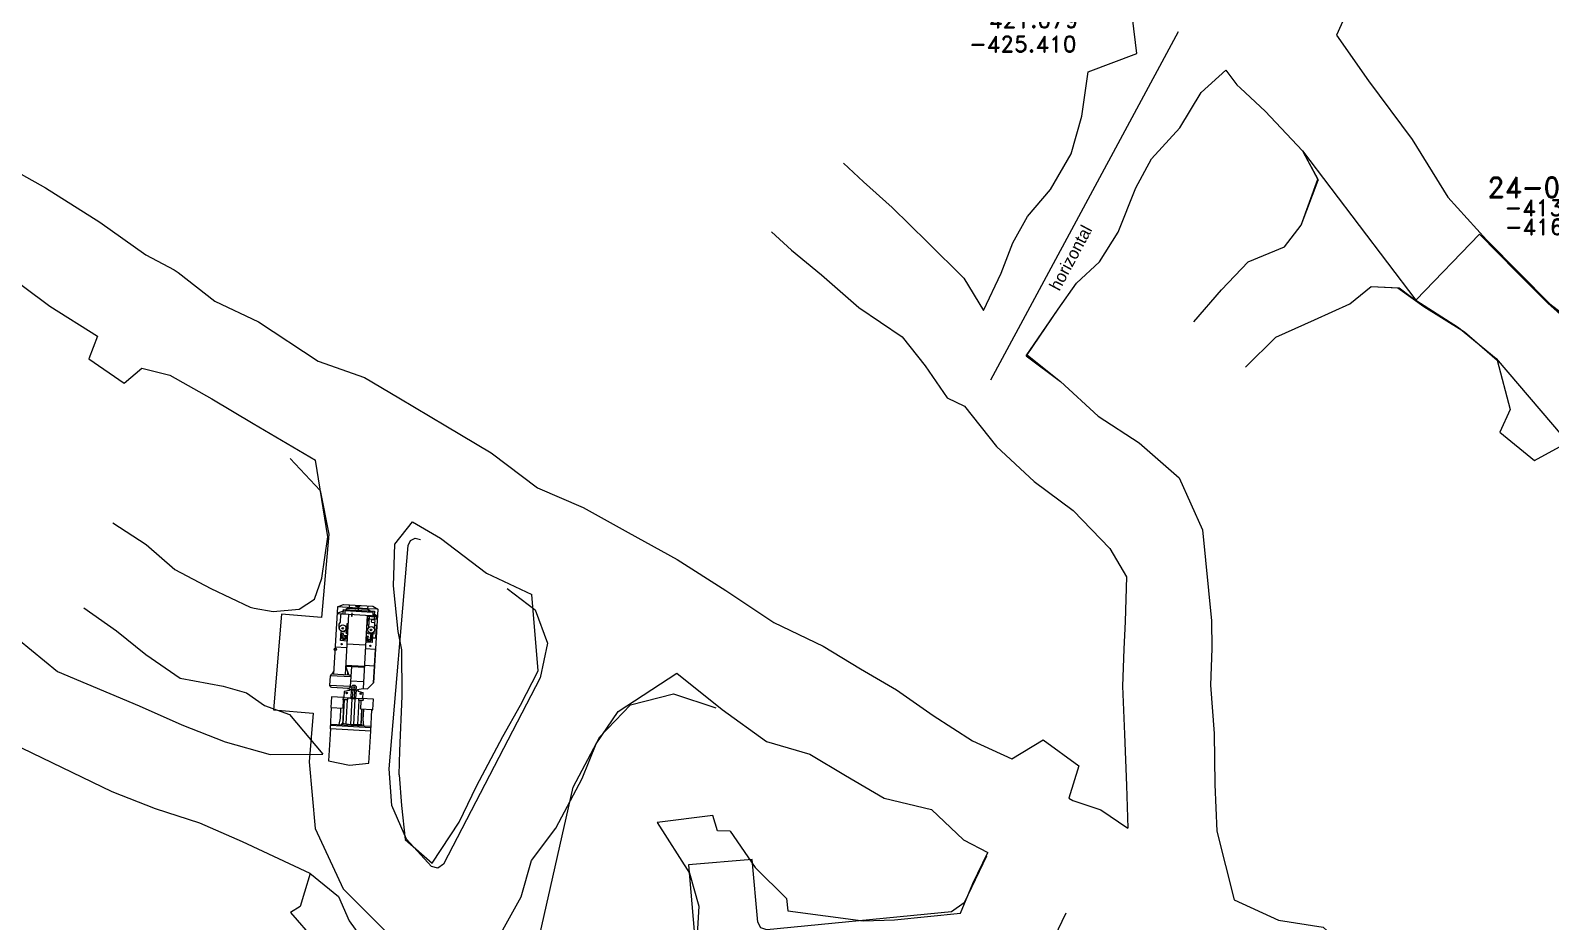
# Model space of a CAD drawing. Extents: x -47776 to 11079, y 0 to 10209.
# Drawn here: x 10614.3 to 10709.2, y 9837.6 to 9893.2 of the extents above; entities that cross this region are included whole.
import ezdxf
from ezdxf.enums import TextEntityAlignment as Align

# ---------------------------------------------------------------- set-up
doc = ezdxf.new("R2010")
doc.units = 0
doc.header["$MEASUREMENT"] = 0
doc.header["$PDMODE"] = 34
doc.header["$PDSIZE"] = 0.5
for name, color, linetype in [('CF-480-7855-EW-SCR', 226, 'Continuous'), ('F-480-7606-W-SCR', 5, 'Continuous'), ('PROYECTOS', 7, 'Continuous'), ('R-480-7804-NW-FIC', 240, 'Continuous'), ('SCOPP-', 5, 'Continuous'), ('TALLER-480-6-SCR', 4, 'Continuous')]:
    doc.layers.add(name, color=color, linetype=linetype)
doc.styles.add('ROMAND', font='ROMAND.SHX')
doc.styles.add('ROMANS', font='ROMANS.SHX', dxfattribs={"width": 2.5})

# ---------------------------------------------------------------- blocks, each defined once
blk = doc.blocks.new('F2')
at = {"lineweight": 0}
blk.add_point((0, 0), dxfattribs=at)
at = {"lineweight": 0, "style": 'ROMAND'}
for tag, height, p in [('NOMBRE', 1.25, (0.201, 6.617)), ('CIELO', 1, (0.136, 4.616)), ('PISO', 1, (0.136, 3.247))]:
    blk.add_attdef(tag, text='', height=height, dxfattribs=at).set_placement(p, align=Align.CENTER)
at = {"lineweight": 0, "style": 'ROMANS', "flags": 1}
for tag, p in [('MINA', (-0.074, -3.255)), ('LOCALIZACION', (-0.074, -4.928)), ('ESTRUCTURA', (-0.074, -6.618)), ('NIVEL', (-0.074, -8.29)), ('OBRA', (-0.074, -10.121)), ('FECHA', (-0.074, -11.793)), ('ATRAS', (-0.074, -13.483)), ('TOPOGRAFO', (2.675, -15.297))]:
    blk.add_attdef(tag, text='', height=1.25, dxfattribs=at).set_placement(p, align=Align.CENTER)

msp = doc.modelspace()

# ---------------------------------------------------------------- linework, layer by layer
at = {"color": 1, "linetype": 'Continuous', "lineweight": 0, "flags": 128}
for points, elevation in [([(10674.232, 9871.364), (10685.951, 9893.083)], -415.002), ([(10693.689, 9885.648), (10700.762, 9876.327)], -411.199)]:
    msp.add_lwpolyline(points, dxfattribs=dict(at, elevation=elevation))
at = {"color": 2, "linetype": 'Continuous', "lineweight": 0, "flags": 128}
msp.add_lwpolyline([(10704.738, 9880.442), (10700.762, 9876.327), (10703.413, 9874.625), (10705.779, 9872.685), (10710.607, 9867.01), (10714.394, 9871.55), (10712.169, 9872.78), (10710.938, 9874.388), (10708.998, 9876.138), (10707.057, 9878.077)], close=True, dxfattribs=at)
at = {"linetype": 'Continuous', "lineweight": 0, "flags": 128}
msp.add_lwpolyline([(10630.52, 9866.457), (10630.52, 9866.457)], dxfattribs=at)
at = {"layer": 'CF-480-7855-EW-SCR', "color": 5, "linetype": 'Continuous', "lineweight": 0, "elevation": -411.11, "flags": 128}
msp.add_lwpolyline([(10631.768, 9840.573), (10631.42, 9839.402), (10631.142, 9838.501), (10630.555, 9838.127), (10632.058, 9836.386), (10632.775, 9836.608), (10633.642, 9836.828), (10635.052, 9836.725)], dxfattribs=at)
at = {"layer": 'CF-480-7855-EW-SCR', "color": 5, "linetype": 'Continuous', "lineweight": 0}
for points in [[(10599.31, 9893.06, -409.125), (10601.432, 9891.556, -409.898), (10604.768, 9889.34, -410), (10608.016, 9887.759, -409.801), (10611.868, 9885.237, -410.003), (10615.272, 9883.33, -410.105), (10618.659, 9881.201, -410.507), (10621.515, 9879.155, -410.508), (10623.285, 9878.219, -410.609), (10623.543, 9878.065, -410.609), (10623.543, 9878.065, -410.609)], [(10599.31, 9893.06, -413.525), (10601.432, 9891.556, -413.898), (10604.768, 9889.34, -414.1), (10608.016, 9887.759, -414.101), (10611.868, 9885.237, -414.103), (10615.272, 9883.33, -414.005), (10618.659, 9881.201, -414.107), (10621.515, 9879.155, -414.208), (10623.285, 9878.219, -414.209), (10623.543, 9878.065, -414.209), (10623.543, 9878.065, -414.209)], [(10665.06, 9884.868, -412.367), (10666.299, 9883.708, -412.435), (10668.092, 9882.11, -413.348), (10670.292, 9879.938, -412.507), (10672.561, 9877.693, -412.158), (10673.777, 9875.685, -411.779)], [(10665.06, 9884.868, -416.467), (10666.299, 9883.708, -416.435), (10668.092, 9882.11, -416.448), (10670.292, 9879.938, -416.107), (10672.561, 9877.693, -415.858), (10673.777, 9875.685, -415.479)], [(10608.782, 9880.315, -411.089), (10612.308, 9878.344, -410.105), (10615.543, 9875.957, -410.507), (10618.5, 9874.083, -410.508), (10617.96, 9872.67, -410.609), (10620.162, 9871.161, -410.609), (10621.27, 9872.088, -410.41)], [(10608.782, 9880.315, -414.789), (10612.308, 9878.344, -414.005), (10615.543, 9875.957, -414.107), (10618.5, 9874.083, -414.208), (10617.963, 9872.667, -414.209), (10620.171, 9871.161, -414.209), (10621.27, 9872.088, -414.31)], [(10660.563, 9880.6, -412.367), (10661.803, 9879.44, -412.435), (10663.668, 9877.911, -413.348), (10666.013, 9875.876, -412.507), (10668.717, 9874.044, -412.158), (10670.15, 9872.243, -411.779), (10671.508, 9870.232, -411.493)], [(10660.563, 9880.6, -416.467), (10661.803, 9879.44, -416.435), (10663.668, 9877.911, -416.448), (10666.013, 9875.876, -416.107), (10668.717, 9874.044, -415.858), (10670.15, 9872.243, -415.479), (10671.508, 9870.232, -415.393)], [(10623.543, 9878.065, -410.609), (10623.543, 9878.065, -410.609), (10625.821, 9876.271, -410.367), (10628.543, 9874.975, -410.07), (10632.284, 9872.521, -410.045)], [(10623.543, 9878.065, -414.209), (10623.543, 9878.065, -414.209), (10625.821, 9876.271, -414.667), (10628.543, 9874.975, -414.67), (10632.284, 9872.521, -414.445)], [(10632.284, 9872.521, -410.045), (10635.166, 9871.506, -409.797), (10637.312, 9870.231, -410.123), (10640.231, 9868.496, -410.095), (10643.064, 9866.812, -410.262), (10645.951, 9864.631, -410.044), (10648.816, 9863.393, -410.401), (10651.615, 9861.846, -410.763), (10654.671, 9860.147, -411.24), (10657.71, 9858.224, -410.422), (10660.699, 9856.215, -410.504), (10663.771, 9854.738, -411.076)], [(10632.284, 9872.521, -414.445), (10635.166, 9871.506, -413.997), (10637.312, 9870.231, -414.323), (10640.231, 9868.496, -414.395), (10643.064, 9866.812, -414.462), (10645.951, 9864.631, -414.444), (10648.816, 9863.393, -414.501), (10651.615, 9861.846, -414.663), (10654.671, 9860.147, -414.74), (10657.71, 9858.224, -414.922), (10660.699, 9856.215, -415.004), (10663.771, 9854.738, -414.976)], [(10676.448, 9872.861, -414.448), (10676.448, 9872.861, -414.448), (10676.448, 9872.861, -414.448), (10676.448, 9872.861, -414.448), (10678.591, 9871.265, -416.047), (10680.945, 9869.096, -414.876), (10683.506, 9867.424, -414.609), (10686.001, 9865.257, -414.735), (10687.455, 9862.008, -414.731), (10688.018, 9856.337, -414.155)], [(10676.516, 9872.911, -410.648), (10676.516, 9872.911, -410.648), (10676.516, 9872.911, -410.648), (10676.516, 9872.911, -410.648), (10678.591, 9871.265, -410.647), (10680.945, 9869.096, -410.476), (10683.506, 9867.424, -410.809), (10686.001, 9865.257, -410.935), (10687.455, 9862.008, -410.931), (10688.018, 9856.337, -410.155)], [(10621.27, 9872.088, -414.31), (10621.27, 9872.088, -414.31), (10623.026, 9871.651, -414.667), (10625.644, 9870.184, -414.67), (10628.211, 9868.631, -414.673)], [(10621.27, 9872.088, -410.41), (10621.27, 9872.088, -410.41), (10623.026, 9871.651, -410.367), (10625.644, 9870.184, -410.07), (10628.211, 9868.631, -410.073)], [(10671.508, 9870.232, -411.493), (10671.508, 9870.232, -411.493), (10671.508, 9870.232, -411.493), (10672.595, 9869.722, -410.518), (10674.599, 9867.196, -410.647), (10676.953, 9865.027, -410.476), (10679.374, 9863.213, -410.809), (10681.659, 9860.831, -410.935), (10682.713, 9859.069, -410.931), (10682.618, 9856.287, -410.155)], [(10671.508, 9870.232, -415.393), (10671.508, 9870.232, -415.393), (10671.508, 9870.232, -415.393), (10672.595, 9869.722, -415.318), (10674.599, 9867.196, -416.047), (10676.953, 9865.027, -414.876), (10679.374, 9863.213, -414.609), (10681.659, 9860.831, -414.735), (10682.713, 9859.069, -414.731), (10682.618, 9856.287, -414.155)], [(10628.211, 9868.631, -410.073), (10632.1, 9866.349, -409.797)], [(10628.211, 9868.631, -414.673), (10632.1, 9866.349, -413.997)], [(10632.043, 9857.681, -410.6), (10632.5, 9858.993, -410.263), (10632.878, 9861.567, -410.239), (10632.1, 9866.349, -409.797)], [(10632.043, 9857.681, -413.9), (10632.5, 9858.993, -414.163), (10632.878, 9861.567, -414.239), (10632.1, 9866.349, -413.997)], [(10619.473, 9862.44, -408.908), (10621.548, 9861.093, -408.959), (10623.336, 9859.528, -408.807), (10625.57, 9858.338, -408.961), (10628.026, 9857.177, -409.019)], [(10619.473, 9862.44, -413.008), (10621.548, 9861.093, -413.059), (10623.336, 9859.528, -413.007), (10625.57, 9858.338, -412.961), (10628.026, 9857.177, -413.019)], [(10637.27, 9855.662, -410.688), (10636.974, 9858.51, -410.263), (10637.054, 9861.116, -410.239), (10638.17, 9862.503, -410.314)], [(10637.27, 9855.662, -414.088), (10636.974, 9858.51, -414.163), (10637.054, 9861.116, -414.239), (10638.17, 9862.503, -414.314)], [(10638.17, 9862.503, -414.314), (10639.897, 9861.482, -414.462), (10642.783, 9859.302, -414.444), (10645.598, 9857.978, -414.501)], [(10638.17, 9862.503, -410.314), (10639.897, 9861.482, -410.262), (10642.783, 9859.302, -410.044), (10645.598, 9857.978, -410.401)], [(10628.026, 9857.177, -409.019), (10628.28, 9857.119, -410.136), (10629.465, 9856.911, -410.192), (10631.084, 9857.065, -410.433), (10632.043, 9857.681, -410.6)], [(10628.026, 9857.177, -413.019), (10628.28, 9857.119, -414.136), (10629.465, 9856.911, -414.092), (10631.084, 9857.065, -414.033), (10632.043, 9857.681, -413.9)], [(10644.903, 9851.066, -410.097), (10645.991, 9853.205, -410.077), (10645.598, 9857.978, -410.401)], [(10644.903, 9851.066, -414.697), (10645.991, 9853.205, -414.777), (10645.598, 9857.978, -414.501)], [(10611.935, 9856.495, -411.13), (10616.014, 9853.174, -410.881), (10621.108, 9851.017, -411.215), (10623.778, 9849.849, -411.14), (10626.479, 9848.776, -410.966), (10629.271, 9847.989, -410.891), (10632.571, 9848.015, -410.591)], [(10611.935, 9856.495, -414.73), (10616.013, 9853.174, -415.281), (10621.108, 9851.017, -415.215), (10623.778, 9849.849, -415.14), (10626.479, 9848.776, -415.266), (10629.271, 9847.989, -415.091), (10632.571, 9848.015, -413.891)], [(10617.655, 9857.143, -408.908), (10619.697, 9855.702, -408.959), (10621.518, 9854.231, -408.807), (10623.655, 9852.757, -408.961), (10626.338, 9852.259, -409.019)], [(10617.655, 9857.143, -413.008), (10619.697, 9855.702, -413.059), (10621.518, 9854.231, -413.007), (10623.655, 9852.757, -412.961), (10626.338, 9852.259, -413.019)], [(10688.018, 9856.337, -410.155), (10688.034, 9854.607, -410.053), (10687.955, 9852.306, -410.05), (10688.183, 9849.308, -410.546), (10688.212, 9846.108, -411.142), (10688.339, 9843.209, -411.139), (10689.417, 9838.929, -410.886)], [(10688.018, 9856.337, -414.155), (10688.034, 9854.607, -414.253), (10687.955, 9852.306, -414.45), (10688.183, 9849.308, -414.346), (10688.212, 9846.108, -414.342), (10688.339, 9843.209, -414.539), (10689.417, 9838.929, -414.886)], [(10637.324, 9846.716, -409.519), (10637.324, 9846.716, -409.519), (10637.324, 9846.716, -409.519), (10637.367, 9848.216, -410.591), (10637.525, 9851.625, -410.148), (10637.503, 9854.527, -409.611), (10637.27, 9855.662, -410.688)], [(10637.324, 9846.716, -413.919), (10637.324, 9846.716, -413.919), (10637.324, 9846.716, -413.919), (10637.367, 9848.216, -413.891), (10637.525, 9851.625, -413.748), (10637.503, 9854.527, -413.911), (10637.27, 9855.662, -414.088)], [(10682.618, 9856.287, -410.155), (10682.534, 9854.556, -410.053), (10682.455, 9852.256, -410.05), (10682.583, 9849.257, -410.546), (10682.712, 9846.058, -411.142), (10682.78, 9843.402, -411.172)], [(10663.771, 9854.738, -411.076), (10663.771, 9854.738, -411.076), (10666.117, 9853.343, -411.128), (10668.35, 9852.016, -410.95), (10670.652, 9850.414, -411.081), (10673.091, 9848.848, -411.517), (10675.562, 9847.727, -411.444), (10677.504, 9848.895, -411.124), (10679.728, 9847.28, -411.138), (10679.101, 9845.274, -411.646), (10679.358, 9845.121, -411.66), (10681.108, 9844.546, -411.744), (10682.78, 9843.402, -411.172)], [(10663.771, 9854.738, -414.976), (10663.771, 9854.738, -414.976), (10666.117, 9853.343, -415.028), (10668.35, 9852.016, -415.05), (10670.652, 9850.414, -415.181), (10673.091, 9848.848, -415.317), (10675.562, 9847.727, -415.244), (10677.504, 9848.896, -415.324), (10679.728, 9847.28, -415.338), (10679.101, 9845.274, -415.246), (10679.358, 9845.121, -415.26), (10681.108, 9844.546, -415.244), (10682.78, 9843.402, -414.972)], [(10608.328, 9853.032, -411.13), (10613.159, 9848.706, -410.881), (10619.404, 9845.682, -411.215), (10622.105, 9844.61, -411.14), (10624.866, 9843.727, -410.966), (10627.536, 9842.559, -410.891), (10631.761, 9840.579, -409.746)], [(10608.328, 9853.032, -414.73), (10613.159, 9848.706, -415.281), (10619.404, 9845.682, -415.215), (10622.105, 9844.61, -415.14), (10624.866, 9843.727, -415.266), (10627.536, 9842.559, -415.091), (10631.761, 9840.579, -414.146)], [(10654.645, 9853.066, -414.922), (10657.48, 9850.799, -415.004), (10660.246, 9848.806, -414.976)], [(10654.645, 9853.066, -410.422), (10657.48, 9850.799, -410.504), (10660.246, 9848.806, -411.076)], [(10626.338, 9852.259, -409.019), (10627.8, 9851.841, -410.136), (10628.931, 9851.035, -410.192), (10630.487, 9850.492, -410.433), (10632.571, 9848.015, -410.591)], [(10626.338, 9852.259, -413.019), (10627.8, 9851.841, -414.136), (10628.931, 9851.035, -414.092), (10630.487, 9850.492, -414.033), (10632.571, 9848.015, -413.891)], [(10639.389, 9841.22, -409.76), (10641.071, 9843.765, -410.243), (10642.151, 9846.022, -410.112), (10643.788, 9849.115, -410.069), (10644.903, 9851.066, -410.097)], [(10639.389, 9841.22, -414.26), (10641.071, 9843.765, -414.743), (10642.151, 9846.022, -414.712), (10643.788, 9849.115, -414.569), (10644.903, 9851.066, -414.697)], [(10660.246, 9848.806, -414.976), (10660.246, 9848.806, -414.976), (10662.949, 9848.014, -415.028), (10665.181, 9846.686, -415.05), (10667.585, 9845.257, -415.181), (10670.535, 9844.55, -415.317), (10672.547, 9842.656, -415.244), (10674.058, 9841.874, -415.324)], [(10660.246, 9848.806, -411.076), (10660.246, 9848.806, -411.076), (10662.949, 9848.014, -411.128), (10665.181, 9846.686, -410.95), (10667.585, 9845.257, -411.081), (10670.535, 9844.55, -411.517), (10672.547, 9842.656, -411.444), (10674.058, 9841.874, -411.124)], [(10644.946, 9839.114, -410.072), (10645.579, 9841.38, -410.243), (10647.101, 9843.403, -410.112), (10648.738, 9846.497, -410.069), (10649.628, 9848.664, -410.097)], [(10644.946, 9839.114, -414.472), (10645.579, 9841.38, -414.743), (10647.101, 9843.403, -414.712), (10648.738, 9846.497, -414.569), (10649.628, 9848.664, -414.697)], [(10637.324, 9846.716, -409.519), (10637.477, 9844.797, -409.612), (10637.696, 9842.694, -409.746), (10639.389, 9841.22, -409.76), (10639.389, 9841.22, -409.76), (10639.389, 9841.22, -409.76), (10639.389, 9841.22, -409.76)], [(10637.324, 9846.716, -413.919), (10637.477, 9844.797, -414.012), (10637.696, 9842.694, -414.146), (10639.389, 9841.22, -414.26), (10639.389, 9841.22, -414.26), (10639.389, 9841.22, -414.26), (10639.389, 9841.22, -414.26)], [(10631.761, 9840.579, -414.146), (10633.549, 9839.139, -414.26), (10634.201, 9837.606, -414.411), (10635.231, 9836.207, -414.563), (10636.233, 9834.472, -414.367)], [(10631.761, 9840.579, -409.746), (10633.549, 9839.139, -409.76), (10634.201, 9837.606, -409.911), (10635.231, 9836.207, -409.763), (10636.233, 9834.472, -410.167)], [(10643.697, 9836.855, -410.167), (10644.946, 9839.114, -410.072)], [(10643.697, 9836.855, -414.467), (10644.946, 9839.114, -414.472)], [(10689.417, 9838.929, -410.886), (10692.193, 9837.646, -410.666), (10694.978, 9837.222, -410.833), (10696.819, 9835.507, -410.6), (10699.549, 9833.143, -410.296), (10701.376, 9830.231, -410.382)], [(10689.417, 9838.929, -414.886), (10692.193, 9837.646, -414.666), (10694.978, 9837.222, -414.933), (10696.819, 9835.507, -414.7), (10699.549, 9833.143, -414.696), (10701.376, 9830.231, -414.882)]]:
    msp.add_polyline3d(points, dxfattribs=at)
at = {"layer": 'F-480-7606-W-SCR', "color": 5, "linetype": 'Continuous', "lineweight": 0}
for points in [[(10675.711, 9908.162, -412.183), (10677.917, 9906.363, -411.915), (10680.92, 9904.229, -412.055), (10684.278, 9902.721, -411.994), (10687.211, 9900.103, -412.037), (10690.245, 9898.076, -412.377), (10693.363, 9895.422, -412.322), (10694.872, 9896.138, -412.035), (10696.469, 9894.347, -412.038), (10695.799, 9892.859, -411.461), (10697.797, 9890.021, -411.199), (10697.797, 9890.021, -411.199), (10697.797, 9890.021, -411.199), (10700.529, 9886.357, -411.549), (10702.764, 9882.749, -411.194), (10705.161, 9880.086, -411.334)], [(10675.711, 9908.162, -415.883), (10677.917, 9906.363, -416.015), (10680.92, 9904.229, -416.355), (10684.278, 9902.721, -416.394), (10687.211, 9900.103, -416.237), (10690.245, 9898.076, -416.177), (10693.363, 9895.422, -416.122), (10694.872, 9896.138, -416.135), (10696.469, 9894.347, -416.138), (10695.799, 9892.859, -416.161), (10697.797, 9890.021, -416.199), (10697.797, 9890.021, -416.199), (10697.797, 9890.021, -416.199), (10700.529, 9886.357, -416.149), (10702.764, 9882.749, -416.494), (10705.161, 9880.086, -416.634)], [(10679.25, 9885.468, -411.308), (10679.25, 9885.468, -411.308), (10679.913, 9887.806, -410.866), (10680.305, 9890.568, -411.304), (10683.346, 9891.718, -409.741), (10682.897, 9895.512, -412.037)], [(10679.25, 9885.468, -414.908), (10679.25, 9885.468, -414.908), (10679.913, 9887.806, -414.966), (10680.305, 9890.568, -415.104), (10683.346, 9891.718, -415.341), (10682.897, 9895.512, -416.237)], [(10683.28, 9883.336, -410.913), (10684.27, 9885.156, -410.866), (10686.029, 9887.086, -411.304), (10687.361, 9889.276, -409.741), (10688.912, 9890.684, -412.322)], [(10683.28, 9883.336, -414.913), (10684.27, 9885.156, -414.966), (10686.029, 9887.086, -415.104), (10687.361, 9889.276, -415.341), (10688.912, 9890.684, -416.122)], [(10688.912, 9890.684, -416.122), (10689.599, 9889.765, -416.135), (10689.818, 9889.559, -416.138), (10691.348, 9888.122, -416.161), (10693.689, 9885.648, -416.199), (10693.689, 9885.648, -416.199), (10693.689, 9885.648, -416.199), (10694.659, 9883.819, -416.082)], [(10688.912, 9890.684, -412.322), (10689.599, 9889.765, -412.035), (10689.818, 9889.559, -412.038), (10691.348, 9888.122, -411.461), (10693.689, 9885.648, -411.199), (10693.689, 9885.648, -411.199), (10693.689, 9885.648, -411.199), (10694.643, 9883.881, -411.347)], [(10673.777, 9875.685, -411.779), (10674.894, 9878.008, -410.432), (10675.616, 9879.9, -410.78), (10676.538, 9881.547, -410.315), (10677.957, 9883.233, -410.287), (10679.25, 9885.468, -411.308)], [(10673.777, 9875.685, -415.479), (10674.894, 9878.008, -414.432), (10675.616, 9879.9, -414.68), (10676.538, 9881.547, -413.915), (10677.957, 9883.233, -414.287), (10679.25, 9885.468, -414.908)], [(10686.897, 9874.982, -408.483), (10688.639, 9876.978, -407.458), (10690.292, 9878.719, -408.925), (10692.567, 9879.653, -411.187), (10693.609, 9880.999, -411.134), (10694.643, 9883.881, -411.347)], [(10686.897, 9874.982, -415.083), (10688.639, 9876.978, -415.458), (10690.292, 9878.719, -415.525), (10692.567, 9879.653, -415.787), (10693.609, 9880.999, -415.834), (10694.659, 9883.819, -416.082)], [(10676.448, 9872.861, -414.448), (10678.446, 9875.765, -414.432), (10679.59, 9877.39, -414.68), (10681.019, 9878.717, -413.915), (10682.185, 9880.563, -414.287), (10683.28, 9883.336, -414.913)], [(10676.516, 9872.911, -410.648), (10678.446, 9875.765, -410.432), (10679.59, 9877.39, -410.78), (10681.019, 9878.717, -410.315), (10682.185, 9880.563, -410.287), (10683.28, 9883.336, -410.913)], [(10705.161, 9880.086, -411.334), (10707.216, 9878.011, -412.176), (10709.119, 9876.094, -412.732), (10710.024, 9875.385, -413.349), (10710.049, 9875.355, -413.342)], [(10705.161, 9880.086, -416.634), (10707.216, 9878.011, -416.676), (10709.119, 9876.094, -416.632), (10709.947, 9875.323, -416.649)], [(10690.137, 9872.154, -408.483), (10692.03, 9874.019, -407.458), (10694.436, 9875.103, -408.925), (10696.635, 9876.102, -411.187), (10697.979, 9877.185, -411.134), (10699.715, 9877.1, -411.382)], [(10690.137, 9872.154, -415.083), (10692.03, 9874.019, -415.458), (10694.436, 9875.103, -415.525), (10696.635, 9876.102, -415.787), (10697.979, 9877.185, -415.834), (10699.643, 9877.097, -416.082)], [(10699.643, 9877.097, -416.082), (10699.643, 9877.097, -416.082), (10701.258, 9875.931, -416.634)], [(10699.715, 9877.1, -411.382), (10699.715, 9877.1, -411.382), (10701.258, 9875.931, -411.334)], [(10701.258, 9875.931, -411.334), (10703.8, 9874.36, -412.176), (10705.84, 9872.589, -412.732), (10706.65, 9869.503, -412.487), (10706.004, 9868.101, -412.863), (10708.164, 9866.329, -412.858), (10710.186, 9867.428, -412.622), (10712.167, 9865.301, -412.874), (10713.88, 9862.741, -412.925), (10716.476, 9861.272, -412.477), (10717.858, 9860.115, -412.648), (10720.886, 9858.857, -412.646), (10723.753, 9857.98, -413.713)], [(10701.258, 9875.931, -416.634), (10703.8, 9874.36, -416.676), (10705.84, 9872.589, -416.632), (10706.65, 9869.503, -416.687), (10706.004, 9868.101, -416.763), (10708.164, 9866.329, -416.758), (10710.186, 9867.428, -416.722), (10712.167, 9865.301, -416.774), (10713.88, 9862.741, -416.725), (10716.476, 9861.272, -416.777), (10717.858, 9860.115, -416.748), (10720.596, 9859.019, -416.746), (10723.753, 9857.98, -416.813)]]:
    msp.add_polyline3d(points, dxfattribs=at)
at = {"layer": 'PROYECTOS', "color": 3, "linetype": 'Continuous', "lineweight": 0, "flags": 128}
for points in [[(10630.52, 9866.457), (10632.401, 9864.454), (10632.935, 9861.736), (10632.487, 9856.538), (10629.996, 9856.753), (10629.481, 9850.775), (10631.971, 9850.56), (10631.709, 9847.524), (10632.08, 9843.373), (10633.841, 9839.603), (10636.787, 9836.659)], [(10644.059, 9858.354), (10645.817, 9857.003), (10646.588, 9854.931), (10646.134, 9852.766), (10640.089, 9841.155), (10639.75, 9840.906), (10639.339, 9840.998), (10637.787, 9842.698), (10636.87, 9844.803), (10636.695, 9847.096), (10637.893, 9861.032), (10638.036, 9861.336), (10638.334, 9861.491), (10638.664, 9861.408)], [(10673.98, 9841.644), (10672.585, 9838.735), (10671.78, 9838.18), (10660.265, 9837.055), (10659.891, 9837.171), (10659.698, 9837.528), (10659.36, 9841.449), (10655.374, 9841.1), (10655.884, 9835.266), (10655.724, 9834.635), (10652.401, 9829.512), (10651.734, 9829.076), (10650.961, 9829.27), (10647.924, 9831.593), (10646.262, 9833.857), (10646.085, 9836.666), (10648.193, 9845.954), (10649.848, 9849.09), (10651.762, 9851.089), (10654.445, 9851.764), (10657.076, 9850.898)], [(10694.756, 9808.038), (10693.317, 9807.161), (10692.013, 9806.75), (10690.667, 9807.005), (10689.584, 9807.853), (10689.037, 9809.108), (10689.134, 9810.48), (10689.863, 9811.647), (10694.576, 9816.14), (10694.854, 9816.963), (10694.381, 9817.698), (10681.026, 9826.028), (10680.219, 9826.14), (10679.596, 9825.609), (10677.463, 9821.159), (10676.109, 9819.449), (10673.156, 9817.04), (10671.429, 9816.631), (10670.026, 9817.737), (10670.017, 9819.522), (10672.973, 9825.694), (10674.567, 9828.997), (10678.942, 9838.114)]]:
    msp.add_lwpolyline(points, dxfattribs=at)
at = {"layer": 'SCOPP-', "color": 1, "linetype": 'Continuous', "lineweight": 0, "flags": 128}
for points in [[(10633.473, 9857.191), (10633.847, 9857.355), (10635.685, 9857.249), (10635.989, 9857.047), (10635.36, 9857.083), (10633.473, 9857.191)], [(10634.212, 9857.334), (10634.201, 9857.149)], [(10635.37, 9857.267), (10635.36, 9857.083)], [(10633.473, 9857.191), (10633.233, 9853.007)], [(10633.824, 9856.939), (10633.449, 9856.774)], [(10633.449, 9856.774), (10635.965, 9856.63)], [(10633.741, 9856.758), (10633.673, 9856.697), (10633.648, 9856.25), (10633.574, 9856.129), (10633.56, 9855.872), (10633.607, 9855.802)], [(10633.836, 9857.043), (10633.819, 9856.753)], [(10633.836, 9857.043), (10635.787, 9856.931)], [(10633.945, 9857.036), (10633.929, 9856.747)], [(10633.941, 9856.963), (10635.69, 9856.863)], [(10634.177, 9856.733), (10633.961, 9852.965)], [(10634.201, 9857.149), (10633.994, 9857.034)], [(10634.151, 9857.121), (10635.399, 9857.05)], [(10634.371, 9856.807), (10634.36, 9856.61), (10634.393, 9856.608), (10634.404, 9856.805), (10634.371, 9856.807)], [(10634.596, 9857.239), (10634.892, 9857.222)], [(10634.779, 9857.085), (10634.773, 9856.989)], [(10635.336, 9856.666), (10635.074, 9852.099)], [(10635.452, 9856.477), (10635.344, 9856.484), (10635.321, 9856.086), (10635.429, 9856.08)], [(10635.333, 9856.615), (10635.874, 9856.584), (10635.965, 9856.63)], [(10635.36, 9857.083), (10635.525, 9856.946)], [(10635.463, 9856.659), (10635.419, 9855.899)], [(10635.451, 9856.448), (10635.794, 9856.428), (10635.806, 9856.639)], [(10635.694, 9856.936), (10635.678, 9856.647)], [(10635.989, 9857.047), (10635.726, 9852.46)], [(10635.787, 9856.931), (10635.771, 9856.641)], [(10635.777, 9856.756), (10635.965, 9856.63)], [(10635.794, 9856.428), (10635.791, 9856.373)], [(10635.796, 9856.458), (10635.954, 9856.449)], [(10635.932, 9856.632), (10635.922, 9856.45)], [(10634.082, 9855.068), (10633.669, 9855.092), (10633.701, 9855.652), (10634.05, 9855.632)], [(10634.049, 9855.339), (10634.046, 9855.285), (10633.993, 9855.174), (10633.877, 9855.134), (10633.766, 9855.188), (10633.726, 9855.304), (10633.74, 9855.552), (10633.831, 9855.546)], [(10633.824, 9855.433), (10633.734, 9855.438)], [(10633.831, 9855.546), (10633.817, 9855.298), (10633.834, 9855.248), (10633.882, 9855.225), (10633.932, 9855.242), (10633.955, 9855.29), (10633.958, 9855.345)], [(10633.945, 9855.429), (10634.07, 9855.422), (10634.065, 9855.339), (10633.941, 9855.346), (10633.945, 9855.429)], [(10634.107, 9855.509), (10634.043, 9855.513), (10634.08, 9856.162), (10634.144, 9856.159)], [(10635.668, 9855.503), (10635.638, 9854.979), (10635.24, 9855.002)], [(10635.399, 9855.555), (10635.272, 9855.562)], [(10635.296, 9855.268), (10635.293, 9855.214), (10635.333, 9855.098), (10635.444, 9855.044), (10635.56, 9855.085), (10635.613, 9855.195), (10635.627, 9855.443), (10635.536, 9855.448)], [(10635.536, 9855.448), (10635.522, 9855.2), (10635.499, 9855.153), (10635.449, 9855.135), (10635.401, 9855.158), (10635.383, 9855.208), (10635.387, 9855.263)], [(10635.749, 9855.654), (10635.741, 9855.499), (10635.397, 9855.519), (10635.405, 9855.646)], [(10635.899, 9856.053), (10635.853, 9855.239), (10635.654, 9855.25)], [(10635.783, 9856.233), (10635.761, 9855.851)], [(10635.773, 9856.06), (10635.931, 9856.051)], [(10634.057, 9854.639), (10633.329, 9854.681)], [(10633.817, 9855.298), (10633.726, 9855.304)], [(10633.836, 9855.246), (10633.83, 9855.144)], [(10633.926, 9855.238), (10633.92, 9855.138)], [(10633.955, 9855.29), (10634.046, 9855.285)], [(10634.072, 9854.901), (10635.231, 9854.835)], [(10634.105, 9852.11), (10634.487, 9851.997), (10635.074, 9852.099), (10635.353, 9852.083), (10635.726, 9852.46), (10635.845, 9854.537)], [(10635.845, 9854.537), (10635.216, 9854.573)], [(10635.409, 9855.345), (10635.285, 9855.352), (10635.28, 9855.269), (10635.404, 9855.262), (10635.409, 9855.345)], [(10635.383, 9855.208), (10635.293, 9855.214)], [(10635.406, 9855.153), (10635.401, 9855.053)], [(10635.497, 9855.151), (10635.491, 9855.049)], [(10635.522, 9855.2), (10635.613, 9855.195)], [(10635.53, 9855.335), (10635.621, 9855.33)], [(10634.344, 9853.484), (10634.272, 9852.221), (10633.007, 9852.293)], [(10634.196, 9852.952), (10633.991, 9853.506)], [(10635.151, 9853.437), (10633.992, 9853.504)], [(10633.992, 9853.504), (10635.151, 9853.437)], [(10635.153, 9853.47), (10633.994, 9853.537)], [(10633.994, 9853.537), (10635.153, 9853.47)], [(10635.785, 9853.5), (10635.156, 9853.536)], [(10633.007, 9852.293), (10633.041, 9852.898)], [(10633.168, 9853.011), (10633.107, 9852.998), (10633.06, 9852.956), (10633.041, 9852.898)], [(10634.306, 9852.825), (10633.041, 9852.898)], [(10633.168, 9853.011), (10633.243, 9853.201)], [(10633.168, 9853.011), (10634.193, 9852.952)], [(10634.109, 9853.186), (10634.096, 9852.957)], [(10634.193, 9852.952), (10634.252, 9852.932), (10634.294, 9852.886), (10634.306, 9852.825)], [(10634.293, 9852.586), (10635.099, 9852.539)], [(10633.12, 9852.166), (10633.061, 9852.186), (10633.019, 9852.232), (10633.007, 9852.293)], [(10633.865, 9851.544), (10633.865, 9851.552), (10633.111, 9851.595), (10633.072, 9850.918), (10633.826, 9850.875), (10633.857, 9851.405)], [(10634.145, 9852.108), (10633.12, 9852.166)], [(10634.263, 9852.063), (10634.203, 9851.974), (10633.901, 9851.917), (10633.88, 9851.543)], [(10634.272, 9852.221), (10634.252, 9852.162), (10634.206, 9852.12), (10634.145, 9852.108)], [(10634.333, 9852.042), (10634.302, 9851.5)], [(10634.431, 9852.014), (10634.431, 9852.014), (10634.403, 9851.53)], [(10634.538, 9852.006), (10634.511, 9851.524), (10634.511, 9851.524)], [(10634.639, 9852.024), (10634.608, 9851.482)], [(10634.711, 9852.036), (10634.76, 9851.943), (10635.06, 9851.849), (10635.039, 9851.485)], [(10632.922, 9847.587), (10634.22, 9847.331), (10635.438, 9847.443), (10635.553, 9849.441), (10635.629, 9850.772), (10635.682, 9850.769), (10635.721, 9851.446), (10634.967, 9851.489), (10634.966, 9851.48), (10635.079, 9851.474), (10635.071, 9851.335), (10634.811, 9851.35), (10634.819, 9851.489), (10634.966, 9851.48)], [(10633.037, 9849.585), (10633.113, 9850.916)], [(10633.578, 9849.86), (10633.66, 9850.258), (10633.696, 9850.883)], [(10633.872, 9851.404), (10633.783, 9849.848)], [(10633.891, 9851.403), (10633.807, 9849.932)], [(10634.107, 9851.53), (10634.099, 9851.391), (10633.839, 9851.406), (10633.847, 9851.545), (10634.107, 9851.53)], [(10634.082, 9851.392), (10633.997, 9849.905)], [(10634.332, 9851.498), (10634.106, 9851.511)], [(10634.373, 9851.453), (10634.282, 9849.863)], [(10634.818, 9851.47), (10634.601, 9851.483), (10634.598, 9851.441), (10634.329, 9851.456), (10634.334, 9851.534), (10634.603, 9851.519), (10634.601, 9851.483)], [(10634.564, 9851.442), (10634.473, 9849.854)], [(10634.819, 9851.349), (10634.734, 9849.86)], [(10634.98, 9850.809), (10634.926, 9849.865)], [(10635.629, 9850.772), (10634.928, 9850.812), (10634.958, 9851.342)], [(10635, 9850.808), (10634.941, 9849.782)], [(10635.101, 9850.802), (10635.065, 9850.177), (10635.102, 9849.772)], [(10633.05, 9849.812), (10635.566, 9849.667)], [(10633.054, 9849.89), (10635.57, 9849.746)], [(10633.759, 9849.849), (10633.764, 9849.938), (10634.162, 9849.881), (10634.364, 9849.851), (10635.004, 9849.867), (10634.999, 9849.778)], [(10634.618, 9849.858), (10634.615, 9849.8)], [(10635.553, 9849.441), (10633.037, 9849.585), (10632.922, 9847.587)]]:
    msp.add_lwpolyline(points, dxfattribs=at)
at = {"layer": 'SCOPP-', "color": 1, "linetype": 'Continuous', "lineweight": 0}
for centre, radius in [((10634.787, 9857.228), 0.0574), ((10635.706, 9856.308), 0.107), ((10633.804, 9855.864), 0.206), ((10633.804, 9855.864), 0.0496), ((10635.574, 9855.763), 0.206), ((10635.574, 9855.763), 0.0496), ((10633.343, 9854.55), 0.0809), ((10633.735, 9854.871), 0.0426), ((10635.53, 9854.768), 0.0426), ((10634.048, 9851.829), 0.0462), ((10634.494, 9852.169), 0.153), ((10634.494, 9852.169), 0.0539), ((10634.931, 9851.779), 0.0462)]:
    msp.add_circle(centre, radius, dxfattribs=at)
at = {"layer": 'TALLER-480-6-SCR', "color": 5, "linetype": 'Continuous', "lineweight": 0, "flags": 128}
for points, elevation in [([(10657.97, 9843.201), (10657.195, 9843.219), (10656.906, 9844.176), (10653.429, 9843.749)], -410.419), ([(10657.97, 9843.199), (10657.195, 9843.219), (10656.906, 9844.176), (10653.429, 9843.749)], -414.619)]:
    msp.add_lwpolyline(points, dxfattribs=dict(at, elevation=elevation))
at = {"layer": 'TALLER-480-6-SCR', "color": 4, "linetype": 'Continuous', "lineweight": 0}
msp.add_polyline3d([(10649.628, 9848.664, -410.097), (10650.983, 9850.668, -410.077), (10654.645, 9853.066, -410.422)], dxfattribs=at)
at = {"layer": 'TALLER-480-6-SCR', "color": 5, "linetype": 'Continuous', "lineweight": 0}
for points in [[(10649.628, 9848.664, -414.697), (10650.983, 9850.668, -414.777), (10654.645, 9853.066, -414.922)], [(10653.429, 9843.749, -410.419), (10655.445, 9840.593, -410.415), (10656.024, 9838.535, -410.712), (10655.831, 9835.34, -410.579)], [(10653.429, 9843.749, -414.619), (10655.445, 9840.593, -414.615), (10656.024, 9838.535, -414.712), (10655.831, 9835.34, -414.779)], [(10657.97, 9843.201, -410.419), (10659.53, 9840.946, -410.415), (10661.504, 9839.009, -410.712), (10661.568, 9838.242, -411.469)], [(10657.97, 9843.199, -414.619), (10659.53, 9840.946, -414.615), (10661.504, 9839.009, -414.712), (10661.568, 9838.242, -414.769)], [(10672.357, 9838.097, -410.22), (10673.12, 9839.947, -410.643), (10674.058, 9841.874, -411.124)], [(10672.357, 9838.097, -414.92), (10673.12, 9839.947, -414.843), (10674.058, 9841.874, -415.324)], [(10661.568, 9838.242, -411.469), (10666.268, 9837.615, -411.319), (10668.227, 9837.666, -411.22), (10672.357, 9838.097, -410.22)], [(10661.568, 9838.242, -414.769), (10666.268, 9837.615, -415.319), (10668.227, 9837.665, -414.72), (10672.357, 9838.097, -414.92)]]:
    msp.add_polyline3d(points, dxfattribs=at)

# ---------------------------------------------------------------- block references
at = {"layer": 'R-480-7804-NW-FIC', "color": 2, "linetype": 'Continuous', "lineweight": 0}
ref = msp.add_blockref('F2', (10676.323, 9906.404, -421.079), dxfattribs=at)
ref.add_attrib('NOMBRE', 'TN-', dxfattribs={"layer": '0', "lineweight": 0, "height": 1.25, "style": 'ROMAND'}).set_placement((10677.273, 9894.749, -421.079), align=Align.CENTER)
ref.add_attrib('CIELO', '-421.079', dxfattribs={"layer": '0', "lineweight": 0, "height": 1, "style": 'ROMAND'}).set_placement((10676.383, 9893.312, -421.079), align=Align.CENTER)
ref.add_attrib('PISO', '-425.410', dxfattribs={"layer": '0', "lineweight": 0, "height": 1, "style": 'ROMAND'}).set_placement((10676.246, 9891.807, -421.079), align=Align.CENTER)
ref = msp.add_blockref('F2', (10711.503, 9873.546, -413.349), dxfattribs=at)
ref.add_attrib('NOMBRE', '24-03-11', dxfattribs={"layer": '0', "lineweight": 0, "height": 1.25, "style": 'ROMAND'}).set_placement((10709.778, 9882.745, -413.349), align=Align.CENTER)
ref.add_attrib('CIELO', '-413.349', dxfattribs={"layer": '0', "lineweight": 0, "height": 1, "style": 'ROMAND'}).set_placement((10709.653, 9881.592, -413.349), align=Align.CENTER)
ref.add_attrib('PISO', '-416.649', dxfattribs={"layer": '0', "lineweight": 0, "height": 1, "style": 'ROMAND'}).set_placement((10709.674, 9880.396, -413.349), align=Align.CENTER)

# ---------------------------------------------------------------- texts
at = {"color": 2, "linetype": 'Continuous', "lineweight": 0, "insert": (10677.849, 9877.21), "char_height": 0.7606, "width": 7.97316, "attachment_point": 1, "rotation": 61.88348}
msp.add_mtext('horizontal', dxfattribs=at)

doc.saveas('drawing.dxf')
